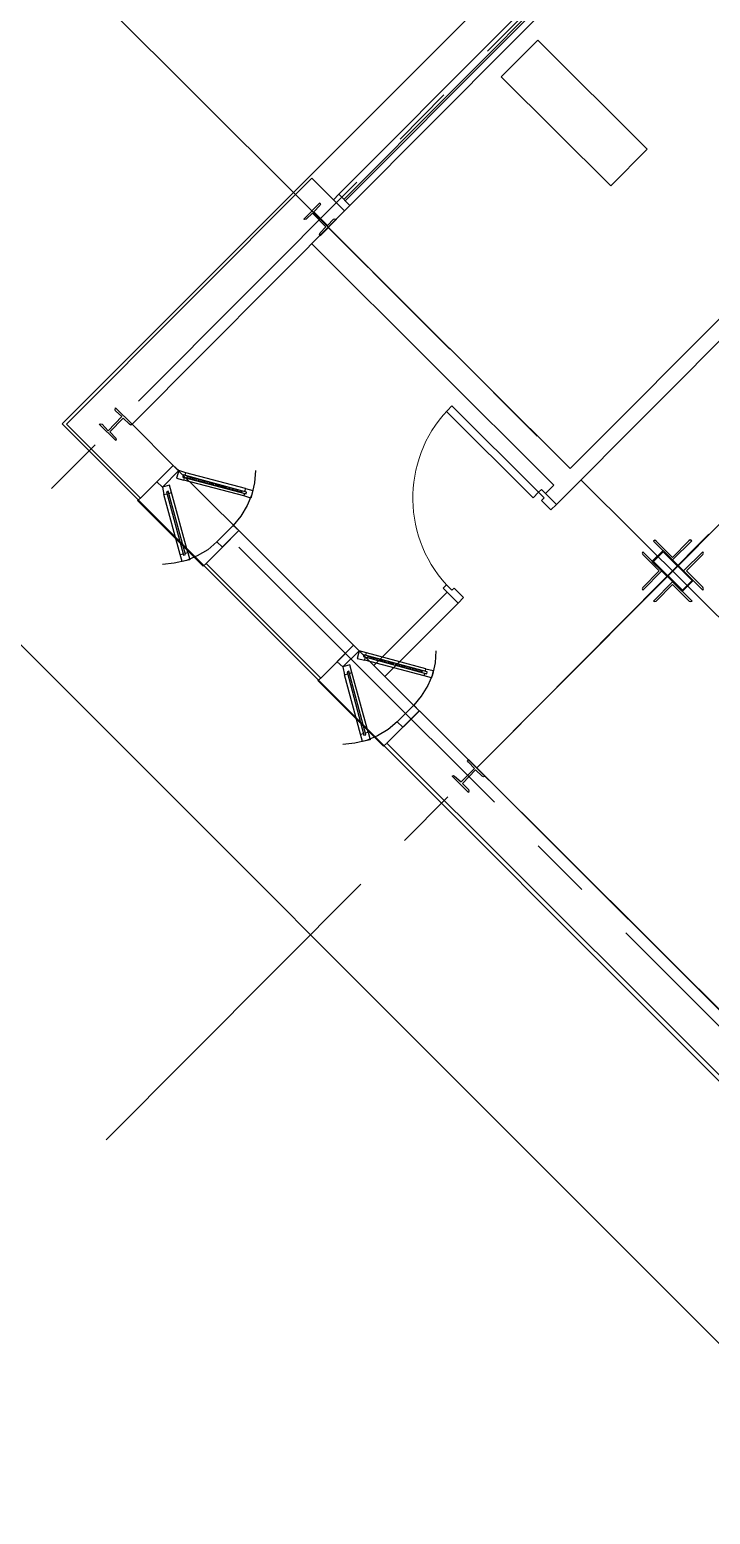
# Model space of a CAD drawing. Header units: inches. Extents: x 6322 to 85903, y -36042 to 7673.
# Drawn here: x 62995.2 to 63171.3, y 5046.9 to 5430.8 of the extents above; entities that cross this region are included whole.
import ezdxf

# ---------------------------------------------------------------- set-up
doc = ezdxf.new("R2010")
doc.units = ezdxf.units.IN
doc.header["$LTSCALE"] = 10
doc.linetypes.add('Amconstr', pattern=[9999, 9999, 0])
doc.layers.add('A-DOOR', color=2, linetype='Continuous', lineweight=20)
for name, color, linetype in [('FOOTPATH', 1, 'Continuous'), ('FURN', 6, 'Continuous'), ('Plot Boundary', 1, 'Continuous')]:
    doc.layers.add(name, color=color, linetype=linetype)

# ---------------------------------------------------------------- blocks, each defined once
blk = doc.blocks.new('D 90')
for p, q in [((65291.7, 3446.52), (65292.8, 3446.52)), ((65291.7, 3446.52), (65291.7, 3440.52)), ((65292.8, 3446.52), (65292.8, 3444.33)), ((65292.8, 3444.33), (65293.89, 3444.33)), ((65293.89, 3444.33), (65293.89, 3440.52)), ((65328.89, 3444.33), (65328.89, 3440.52)), ((65328.89, 3444.33), (65328.89, 3440.52)), ((65328.89, 3444.33), (65329.76, 3444.33)), ((65329.76, 3446.52), (65329.76, 3444.33)), ((65329.76, 3446.52), (65331.07, 3446.52)), ((65331.07, 3446.52), (65331.07, 3440.52)), ((65291.7, 3440.52), (65293.89, 3440.52)), ((65328.89, 3440.52), (65331.07, 3440.52))]:
    blk.add_line(p, q)
blk.add_lwpolyline([(65292.8, 3481.17), (65292.8, 3446.52), (65294.99, 3446.52), (65294.99, 3481.1)])
blk.add_arc((65293.38, 3444.75), 36.43, 2.794, 90.9148)
blk = doc.blocks.new('pdf plan')
at = {"color": 7, "linetype": 'Continuous', "lineweight": 9, "true_color": 0x000007}
blk.add_lwpolyline([(538.932, 360.555), (577.487, 322.017), (577.487, 322.017)], dxfattribs=at)
at = {"color": 7, "linetype": 'Continuous', "lineweight": -2, "true_color": 0x000007}
for points in [[(598.195, 340.211), (587.179, 329.212), (587.179, 329.212)], [(596.194, 338.524), (579.687, 322.017), (579.687, 322.017)], [(596.442, 338.275), (579.935, 321.752), (579.935, 321.752)], [(596.524, 338.209), (580.001, 321.686), (580.001, 321.686)], [(596.756, 337.978), (580.233, 321.454), (580.233, 321.454)], [(584.98, 327.012), (582.78, 324.795), (582.78, 324.795)], [(580.58, 322.629), (569.564, 311.613), (569.564, 311.613)], [(585.261, 314.21), (577.487, 322.017), (577.487, 322.017)], [(589.66, 309.81), (587.461, 312.01), (587.461, 312.01)], [(567.365, 309.413), (565.165, 307.214), (565.165, 307.214)], [(574.609, 305.08), (571.301, 308.371), (571.301, 308.371)], [(571.913, 307.859), (571.946, 307.991), (571.582, 308.107), (571.466, 307.726), (571.847, 307.627), (571.88, 307.759)], [(574.857, 306.833), (571.847, 307.627), (571.847, 307.627)], [(574.94, 307.197), (571.946, 307.991), (571.946, 307.991)], [(575.453, 308.107), (575.403, 307.478), (575.271, 306.899), (575.023, 306.337), (574.708, 305.808), (574.328, 305.345)], [(602.876, 296.612), (591.86, 307.611), (591.86, 307.611)], [(571.086, 306.949), (571.218, 306.999), (571.119, 307.379), (570.755, 307.28), (570.838, 306.899), (570.987, 306.932)], [(571.648, 303.889), (570.838, 306.899), (570.838, 306.899)], [(572.029, 303.988), (571.218, 306.999), (571.218, 306.999)], [(574.923, 307.065), (574.94, 307.197), (575.32, 307.098), (575.221, 306.717), (574.857, 306.833), (574.907, 306.949)], [(573.501, 304.518), (573.038, 304.121), (572.508, 303.806), (571.963, 303.575), (571.351, 303.442), (570.755, 303.376)], [(598.311, 304.865), (587.328, 293.849), (587.328, 293.849)], [(571.896, 303.955), (572.029, 303.988), (572.128, 303.608), (571.748, 303.525), (571.648, 303.889), (571.797, 303.922)], [(587.477, 291.368), (574.609, 304.253), (574.609, 304.253)], [(594.97, 303.972), (594.937, 303.906), (594.97, 303.839)], [(594.97, 303.972), (595.929, 303.012), (594.97, 302.037)], [(594.97, 302.185), (595.797, 303.012), (594.97, 303.839)], [(597.996, 302.037), (597.021, 303.012), (597.996, 303.972)], [(597.996, 303.839), (597.169, 303.012), (597.996, 302.185)], [(597.996, 303.839), (598.029, 303.906), (597.996, 303.972)], [(594.97, 302.185), (594.937, 302.103), (594.97, 302.037)], [(597.996, 302.037), (598.029, 302.103), (597.996, 302.185)], [(583.689, 295.983), (580.381, 299.291), (580.381, 299.291)], [(580.993, 298.778), (581.026, 298.911), (580.663, 299.01), (580.563, 298.629), (580.944, 298.547), (580.96, 298.679)], [(583.938, 297.753), (580.944, 298.547), (580.944, 298.547)], [(584.02, 298.1), (581.026, 298.911), (581.026, 298.911)], [(584.533, 299.01), (584.5, 298.398), (584.351, 297.802), (584.119, 297.257), (583.789, 296.727), (583.408, 296.264)], [(580.15, 297.869), (580.299, 297.918), (580.199, 298.299), (579.836, 298.199), (579.918, 297.802), (580.067, 297.852)], [(580.729, 294.809), (579.918, 297.802), (579.918, 297.802)], [(581.109, 294.908), (580.299, 297.918), (580.299, 297.918)], [(584.004, 297.984), (584.02, 298.1), (584.401, 298.017), (584.301, 297.637), (583.938, 297.753), (583.971, 297.869)], [(582.581, 295.437), (582.118, 295.04), (581.589, 294.726), (581.026, 294.494), (580.431, 294.362), (579.836, 294.296)], [(580.977, 294.875), (581.109, 294.908), (581.208, 294.527), (580.828, 294.445), (580.729, 294.809), (580.878, 294.842)], [(585.128, 291.65), (582.929, 289.45), (582.929, 289.45)], [(591.877, 286.969), (589.677, 289.169), (589.677, 289.169)], [(580.729, 287.25), (567.861, 274.398), (567.861, 274.398)], [(605.092, 273.753), (594.076, 284.769), (594.076, 284.769)]]:
    blk.add_lwpolyline(points, dxfattribs=at)
for points in [[(579.968, 321.19), (569.234, 310.455), (571.301, 308.371), (569.647, 306.717), (565.926, 310.455), (578.314, 322.827)], [(579.968, 321.19), (579.406, 321.736), (579.687, 322.017), (580.233, 321.454)], [(579.406, 320.76), (579.472, 320.776), (579.554, 320.76), (578.727, 319.933), (578.694, 319.999), (578.727, 320.082), (579.025, 320.379), (578.347, 321.074), (578.033, 320.76), (577.967, 320.743), (577.917, 320.76), (578.727, 321.587), (578.761, 321.521), (578.727, 321.454), (578.413, 321.14), (579.108, 320.445)], [(568.407, 309.744), (568.44, 309.695), (568.407, 309.628), (567.58, 310.455), (567.646, 310.472), (567.728, 310.455), (568.026, 310.125), (568.721, 310.836), (568.407, 311.134), (568.39, 311.183), (568.407, 311.282), (569.234, 310.455), (569.167, 310.406), (569.101, 310.455), (568.787, 310.753), (568.109, 310.075)], [(571.582, 308.107), (570.755, 307.28), (570.474, 307.544), (571.301, 308.371)], [(571.797, 307.776), (574.989, 306.932), (575.006, 307.015), (571.814, 307.892)], [(572.194, 307.693), (571.996, 307.743), (572.029, 307.826), (572.211, 307.759)], [(572.475, 307.611), (572.277, 307.677), (572.293, 307.743), (572.492, 307.693)], [(572.757, 307.544), (572.575, 307.594), (572.591, 307.677), (572.79, 307.611)], [(573.038, 307.462), (572.856, 307.528), (572.872, 307.594), (573.054, 307.544)], [(573.319, 307.396), (573.12, 307.445), (573.154, 307.511), (573.335, 307.462)], [(571.814, 303.839), (571.913, 303.873), (571.053, 307.065), (570.97, 307.048)], [(573.617, 307.313), (573.418, 307.379), (573.435, 307.445), (573.633, 307.379)], [(573.881, 307.247), (573.699, 307.296), (573.716, 307.362), (573.914, 307.313)], [(574.162, 307.164), (573.964, 307.214), (573.997, 307.296), (574.179, 307.23)], [(574.46, 307.081), (574.262, 307.147), (574.295, 307.214), (574.46, 307.164)], [(574.741, 307.015), (574.543, 307.065), (574.559, 307.147), (574.758, 307.081)], [(574.609, 305.08), (573.782, 304.253), (573.501, 304.518), (574.328, 305.345)], [(572.955, 303.426), (574.609, 305.08), (580.381, 299.291), (578.727, 297.637)], [(595.648, 304.518), (595.582, 304.567), (595.515, 304.518), (596.475, 303.575), (597.451, 304.518), (597.368, 304.567), (597.302, 304.518), (596.475, 303.691)], [(596.971, 301.987), (595.433, 303.492), (595.995, 304.038), (597.517, 302.533)], [(596.971, 302.037), (595.515, 303.492), (595.995, 303.972), (597.451, 302.533)], [(597.302, 301.491), (597.368, 301.474), (597.451, 301.491), (596.475, 302.467), (595.515, 301.491), (595.582, 301.474), (595.648, 301.491), (596.475, 302.318)], [(580.663, 299.01), (579.836, 298.199), (579.554, 298.464), (580.381, 299.291)], [(580.878, 298.729), (584.07, 297.852), (584.086, 297.951), (580.894, 298.811)], [(581.275, 298.613), (581.093, 298.662), (581.109, 298.745), (581.291, 298.679)], [(581.556, 298.53), (581.357, 298.596), (581.374, 298.662), (581.572, 298.613)], [(581.853, 298.464), (581.655, 298.514), (581.672, 298.596), (581.87, 298.53)], [(582.118, 298.381), (581.936, 298.447), (581.953, 298.514), (582.151, 298.464)], [(580.894, 294.759), (580.993, 294.776), (580.133, 297.984), (580.051, 297.951)], [(582.399, 298.315), (582.201, 298.365), (582.234, 298.431), (582.416, 298.381)], [(582.697, 298.232), (582.499, 298.299), (582.532, 298.365), (582.697, 298.315)], [(582.962, 298.166), (582.78, 298.216), (582.796, 298.282), (582.995, 298.232)], [(583.243, 298.084), (583.061, 298.133), (583.077, 298.216), (583.259, 298.15)], [(583.541, 298.001), (583.342, 298.067), (583.375, 298.133), (583.541, 298.084)], [(583.822, 297.935), (583.623, 297.984), (583.64, 298.067), (583.838, 298.001)], [(583.689, 295.983), (582.862, 295.156), (582.581, 295.437), (583.408, 296.264)], [(582.052, 294.362), (583.706, 295.983), (625.783, 253.872), (624.129, 252.252)], [(586.17, 292.013), (586.187, 291.931), (586.17, 291.865), (585.343, 292.692), (585.41, 292.725), (585.459, 292.692), (585.79, 292.394), (586.468, 293.072), (586.17, 293.386), (586.121, 293.452), (586.17, 293.519), (586.997, 292.692), (586.915, 292.658), (586.849, 292.692), (586.518, 293.006), (585.856, 292.311)]]:
    blk.add_lwpolyline(points, close=True, dxfattribs=at)
at = {"color": 253, "linetype": 'Continuous', "lineweight": 20, "true_color": 0xb3b3b3}
for points in [[(572.955, 303.426), (572.806, 303.294), (569.498, 306.602), (569.647, 306.717)], [(582.035, 294.346), (581.887, 294.213), (578.579, 297.521), (578.727, 297.637)]]:
    blk.add_lwpolyline(points, dxfattribs=at)
at = {"layer": 'FURN', "linetype": 'Amconstr', "lineweight": 25}
for p, q in [((590.619, 306.37), (628.198, 343.949)), ((627.096, 343.949), (591.322, 308.175)), ((590.495, 307.348), (590.068, 306.921)), ((590.068, 306.921), (590.619, 306.37)), ((585.108, 301.96), (581.41, 298.263)), ((585.108, 301.96), (585.659, 301.409)), ((581.961, 297.711), (585.659, 301.409))]:
    blk.add_line(p, q, dxfattribs=at)
blk.add_lwpolyline([(587.88, 327.927), (589.726, 329.774), (595.235, 324.265), (593.389, 322.418)], close=True, dxfattribs=at)
for points in [[(579.146, 320.351), (591.322, 308.175)], [(578.319, 319.524), (590.495, 307.348)], [(613.011, 319.533), (586.584, 293.105)], [(586.584, 293.105), (622.939, 256.75)]]:
    blk.add_lwpolyline(points, dxfattribs=at)
at = {"layer": 'Plot Boundary', "color": 5, "lineweight": -3}
blk.add_lwpolyline([(565.714, 310.479), (633.625, 378.151), (726.055, 285.395), (658.145, 217.723)], close=True, dxfattribs=at)
at = {"layer": 'A-DOOR', "xscale": -0.1781814097987547, "yscale": 0.1781814097987547, "zscale": 0.1781814097987547, "rotation": 44.9999999999995}
blk.add_blockref('D 90', (9250.418, 8099.203), dxfattribs=at)

msp = doc.modelspace()

# ---------------------------------------------------------------- linework, layer by layer
at = {"layer": 'FOOTPATH'}
msp.add_lwpolyline([(60943.3098, 6037.65715), (63058.56644, 6037.65715), (63894.59773, 5201.62585), (63478.81895, 4785.84707), (62815.00886, 5449.65715), (61309.3098, 5449.65715), (61309.3098, 5350.45736), (60943.3098, 5350.45736)], close=True, dxfattribs=at)

# ---------------------------------------------------------------- block references
at = {"linetype": 'Amconstr', "lineweight": 25, "xscale": 5.131858713091743, "yscale": 5.131858713091743, "zscale": 5.131858713091743, "rotation": 0.100856521769071}
msp.add_blockref('pdf plan', (60103.28593, 3730.46186), dxfattribs=at)

doc.saveas('drawing.dxf')
